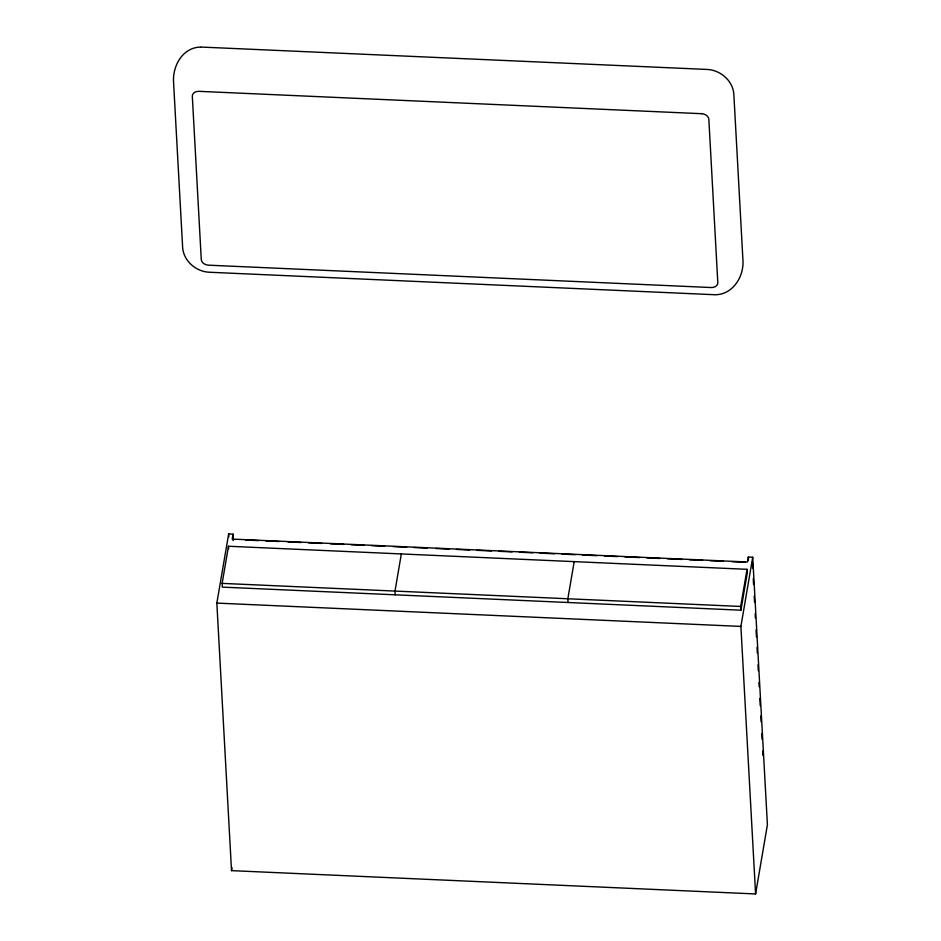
<?xml version="1.0" encoding="UTF-8"?>
<svg xmlns="http://www.w3.org/2000/svg" width="941" height="941" viewBox="0 0 941 941"><rect width="100%" height="100%" fill="white"/><g stroke="black" fill="none" stroke-linecap="round" stroke-linejoin="round"><path stroke-width="1.41" d="M233.062 534.147L232.215 539.087L747.483 562L748.33 557.06L752.718 557.26L767.409 824.798L755.588 893.95L231.521 870.637L216.842 603.099L228.663 533.947L233.062 534.147L233.403 540.393M222.135 583.385L228.487 546.25L747.048 569.317L747.248 573.057L740.908 610.191L222.347 587.125L222.135 583.385L740.696 606.451L747.048 569.317M232.815 539.934L233.239 537.464M231.521 870.637L232.015 867.755M401.337 553.943L394.997 591.077L395.196 594.806M574.198 561.624L567.846 598.77L568.046 602.499M755.588 893.95L740.896 626.412L752.718 557.26M200.656 47.074C182.519 47.356 172.227 66.235 173.591 82.737L182.613 247.071C183.307 260.798 195.963 271.702 209.373 272.243L712.913 294.651C732.169 296.286 744.672 276.583 742.872 258.963L733.862 94.629C733.168 80.902 720.5 69.999 707.103 69.446L201.209 47.062M245.472 540.028L258.657 540.616M265.985 540.946L279.171 541.534M287.958 541.922L301.144 542.51M308.472 542.839L321.657 543.416M330.444 543.816L343.63 544.404M350.958 544.721L364.143 545.31M371.472 545.639L384.657 546.227M393.444 546.615L406.63 547.203M413.958 547.521L427.143 548.109M435.93 548.509L449.116 549.085M456.444 549.415L469.63 550.003M476.946 550.332L491.602 550.979M498.93 551.308L512.104 551.896M519.432 552.214L532.618 552.802M539.946 553.132L554.59 553.779M561.918 554.108L575.104 554.696M582.432 555.025L597.076 555.672M604.404 556.002L617.59 556.59M624.918 556.907L639.562 557.566M646.89 557.884L660.076 558.472M667.404 558.801L682.049 559.448M689.377 559.777L702.562 560.365M709.89 560.695L723.076 561.271M731.863 561.671L745.049 562.259M216.842 603.099L740.896 626.412M752.377 562.577L752.694 568.423M753.259 578.644L753.576 584.49M754.212 596.182L754.541 602.028M755.176 613.708L755.423 618.096M756.058 629.776L756.458 637.081M757.023 647.314L757.34 653.16M757.987 664.84L758.305 670.686M758.952 682.366L759.187 686.754M759.834 698.445L760.234 705.75M760.787 715.972L761.116 721.818M761.751 733.498L762.069 739.344M762.716 751.036L762.951 755.411M748.33 557.06L748.507 560.377M740.696 606.451L740.908 610.191M228.663 533.947L228.816 536.876M228.487 546.25L228.616 548.744M701.574 113.696L198.998 91.336A7.034 5.223 9.7 0 0 192.317 96.288L201.28 259.598A7.034 5.223 9.7 0 0 208.549 265.174L711.114 287.534A7.034 5.223 9.7 0 0 717.807 282.571L708.844 119.272A7.034 5.223 9.7 0 0 701.574 113.696"/></g></svg>
